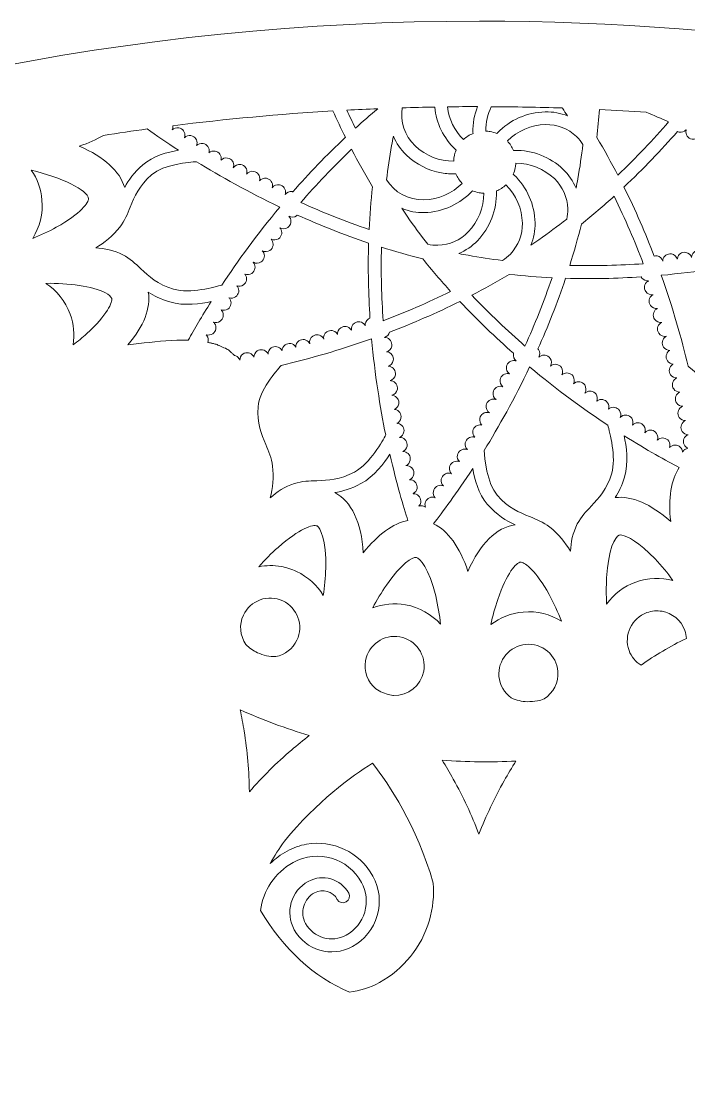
# Model space of a CAD drawing. Header units: millimetres. Extents: x -1844 to 2932, y -490 to 399.
# Drawn here: x 1433.6 to 1550.8, y 212.9 to 398.6 of the extents above; entities that cross this region are included whole.
import ezdxf

# ---------------------------------------------------------------- set-up
doc = ezdxf.new("R2010")
doc.units = ezdxf.units.MM
doc.header["$MEASUREMENT"] = 0
doc.layers.add('Layer 5', color=7, linetype='Continuous')

msp = doc.modelspace()

# ---------------------------------------------------------------- linework, layer by layer
at = {"layer": 'Layer 5', "lineweight": 0}
for points, knots in [([(1650.21, 377.4), (1649.96, 377.5), (1649.7, 377.58), (1649.43, 377.65), (1606.76, 391.27), (1561.29, 398.64), (1514.1, 398.64), (1268.61, 398.64), (1069.6, 199.63), (1069.6, -45.86), (1069.6, -291.35), (1268.61, -490.36), (1514.1, -490.36), (1759.59, -490.36), (1958.6, -291.35), (1958.6, -45.86), (1958.6, 152.15), (1829.12, 319.91), (1650.21, 377.4)], [0, 0, 0, 0, 1, 1, 1, 2, 2, 2, 3, 3, 3, 4, 4, 4, 5, 5, 5, 6, 6, 6, 6]), ([(1460.24, 379.86), (1460.27, 380), (1460.26, 380.15), (1460.24, 380.28), (1469.57, 381.45), (1478.95, 382.31), (1488.35, 382.87), (1489.04, 381.33), (1489.77, 379.79), (1490.54, 378.24), (1487.19, 375.09), (1484.11, 371.86), (1481.32, 368.67), (1481.28, 368.68), (1481.25, 368.69), (1481.21, 368.7), (1480.72, 368.79), (1480.25, 368.58), (1479.96, 368.22), (1479.98, 368.28), (1480, 368.34), (1480.01, 368.4), (1480.14, 369.11), (1479.67, 369.78), (1478.96, 369.91), (1478.46, 370), (1477.97, 369.78), (1477.69, 369.39), (1477.7, 369.44), (1477.72, 369.48), (1477.73, 369.53), (1477.86, 370.24), (1477.39, 370.92), (1476.68, 371.04), (1476.19, 371.13), (1475.73, 370.93), (1475.44, 370.57), (1475.46, 370.63), (1475.48, 370.69), (1475.49, 370.76), (1475.62, 371.46), (1475.15, 372.14), (1474.44, 372.26), (1473.94, 372.35), (1473.46, 372.14), (1473.17, 371.75), (1473.2, 371.82), (1473.22, 371.89), (1473.23, 371.97), (1473.36, 372.67), (1472.89, 373.35), (1472.18, 373.47), (1471.64, 373.57), (1471.13, 373.32), (1470.85, 372.88), (1470.88, 372.95), (1470.9, 373.02), (1470.91, 373.1), (1471.04, 373.8), (1470.57, 374.48), (1469.86, 374.6), (1469.42, 374.68), (1468.98, 374.52), (1468.69, 374.22), (1468.7, 374.25), (1468.71, 374.28), (1468.72, 374.31), (1468.85, 375.02), (1468.38, 375.69), (1467.67, 375.82), (1467.25, 375.89), (1466.85, 375.76), (1466.56, 375.49), (1466.58, 375.54), (1466.6, 375.59), (1466.61, 375.64), (1466.73, 376.35), (1466.26, 377.02), (1465.56, 377.15), (1465.12, 377.23), (1464.69, 377.07), (1464.4, 376.78), (1464.43, 376.86), (1464.45, 376.94), (1464.47, 377.02), (1464.6, 377.73), (1464.13, 378.4), (1463.42, 378.53), (1462.98, 378.61), (1462.56, 378.46), (1462.27, 378.17), (1462.3, 378.24), (1462.32, 378.32), (1462.34, 378.4), (1462.47, 379.11), (1462, 379.79), (1461.29, 379.91), (1460.85, 379.99), (1460.43, 379.84), (1460.14, 379.55), (1460.18, 379.65), (1460.22, 379.75), (1460.24, 379.86)], [0, 0, 0, 0, 1, 1, 1, 2, 2, 2, 3, 3, 3, 4, 4, 4, 5, 5, 5, 6, 6, 6, 7, 7, 7, 8, 8, 8, 9, 9, 9, 10, 10, 10, 11, 11, 11, 12, 12, 12, 13, 13, 13, 14, 14, 14, 15, 15, 15, 16, 16, 16, 17, 17, 17, 18, 18, 18, 19, 19, 19, 20, 20, 20, 21, 21, 21, 22, 22, 22, 23, 23, 23, 24, 24, 24, 25, 25, 25, 26, 26, 26, 27, 27, 27, 28, 28, 28, 29, 29, 29, 30, 30, 30, 31, 31, 31, 32, 32, 32, 33, 33, 33, 34, 34, 34, 34]), ([(1496.21, 383.26), (1494.86, 382.14), (1493.55, 381), (1492.28, 379.85), (1491.77, 380.91), (1491.27, 381.96), (1490.79, 383), (1492.6, 383.1), (1494.4, 383.19), (1496.21, 383.26)], [0, 0, 0, 0, 1, 1, 1, 2, 2, 2, 3, 3, 3, 3]), ([(1500.51, 383.41), (1502.41, 383.47), (1504.31, 383.52), (1506.21, 383.56), (1506.5, 380.71), (1507.77, 378.09), (1509.86, 376.1), (1509.89, 376.06), (1509.93, 376.03), (1509.97, 376), (1509.81, 375.63), (1509.69, 375.24), (1509.62, 374.83), (1509.57, 374.57), (1509.55, 374.31), (1509.54, 374.05), (1507.1, 374.05), (1504.65, 374.94), (1502.76, 376.76), (1500.9, 378.54), (1500.15, 381.04), (1500.51, 383.41)], [0, 0, 0, 0, 1, 1, 1, 2, 2, 2, 3, 3, 3, 4, 4, 4, 5, 5, 5, 6, 6, 6, 7, 7, 7, 7]), ([(1513.72, 383.63), (1513.17, 382.2), (1512.9, 380.66), (1512.93, 379.08), (1512.94, 379.02), (1512.94, 378.97), (1512.94, 378.92), (1512.32, 378.67), (1511.75, 378.3), (1511.26, 377.85), (1509.69, 379.41), (1508.71, 381.42), (1508.45, 383.6), (1510.21, 383.62), (1511.96, 383.63), (1513.72, 383.63)], [0, 0, 0, 0, 1, 1, 1, 2, 2, 2, 3, 3, 3, 4, 4, 4, 5, 5, 5, 5]), ([(1516.15, 383.62), (1520.3, 383.6), (1524.45, 383.52), (1528.6, 383.39), (1528.6, 383.38), (1528.61, 383.37), (1528.62, 383.36), (1528.93, 382.91), (1529.24, 382.45), (1529.55, 381.99), (1528.33, 382.49), (1527, 382.74), (1525.63, 382.71), (1522.43, 382.64), (1519.44, 381.32), (1517.22, 379.01), (1517.18, 378.97), (1517.15, 378.93), (1517.12, 378.89), (1516.75, 379.05), (1516.36, 379.17), (1515.95, 379.24), (1515.69, 379.29), (1515.43, 379.31), (1515.17, 379.32), (1515.16, 380.83), (1515.5, 382.3), (1516.15, 383.62)], [0, 0, 0, 0, 1, 1, 1, 2, 2, 2, 3, 3, 3, 4, 4, 4, 5, 5, 5, 6, 6, 6, 7, 7, 7, 8, 8, 8, 9, 9, 9, 9]), ([(1535.12, 383.12), (1537.87, 382.99), (1540.61, 382.83), (1543.35, 382.64), (1544.69, 382.09), (1546, 381.52), (1547.28, 380.95), (1544.58, 377.84), (1541.6, 374.69), (1538.36, 371.61), (1537.22, 373.8), (1535.99, 376), (1534.68, 378.18), (1534.86, 379.84), (1535.01, 381.49), (1535.12, 383.12)], [0, 0, 0, 0, 1, 1, 1, 2, 2, 2, 3, 3, 3, 4, 4, 4, 5, 5, 5, 5]), ([(1448.06, 378.58), (1450.62, 378.98), (1453.18, 379.35), (1455.75, 379.7), (1457.32, 378.57), (1459.15, 377.31), (1461.22, 375.97), (1459.3, 375.66), (1456.74, 374.97), (1454.96, 373.41), (1453.41, 372.05), (1452.46, 370.72), (1451.78, 369.45), (1450.91, 372.31), (1448.21, 374.77), (1443.82, 376.7), (1445.45, 377.24), (1446.86, 377.87), (1448.06, 378.58)], [0, 0, 0, 0, 1, 1, 1, 2, 2, 2, 3, 3, 3, 4, 4, 4, 5, 5, 5, 6, 6, 6, 6]), ([(1532.24, 376.99), (1532, 374.99), (1531.7, 372.97), (1531.34, 370.95), (1531.24, 370.4), (1531.14, 369.85), (1531.03, 369.31), (1530.51, 370.53), (1529.76, 371.65), (1528.77, 372.6), (1526.45, 374.81), (1523.4, 376), (1520.2, 375.93), (1520.14, 375.93), (1520.09, 375.92), (1520.04, 375.92), (1519.79, 376.54), (1519.42, 377.11), (1518.97, 377.6), (1520.76, 379.4), (1523.14, 380.42), (1525.68, 380.48), (1527.71, 380.52), (1529.64, 379.78), (1531.11, 378.37), (1531.55, 377.95), (1531.92, 377.48), (1532.24, 376.99)], [0, 0, 0, 0, 1, 1, 1, 2, 2, 2, 3, 3, 3, 4, 4, 4, 5, 5, 5, 6, 6, 6, 7, 7, 7, 8, 8, 8, 9, 9, 9, 9]), ([(1549.14, 379.14), (1549.59, 379.06), (1550.02, 379.22), (1550.31, 379.53), (1550.33, 379.53), (1550.34, 379.52), (1550.36, 379.51), (1550.35, 379.49), (1550.34, 379.46), (1550.34, 379.44), (1550.21, 378.73), (1550.68, 378.05), (1551.39, 377.93), (1551.87, 377.84), (1552.34, 378.04), (1552.63, 378.4), (1552.63, 378.4), (1552.64, 378.39), (1552.65, 378.39), (1552.64, 378.36), (1552.63, 378.33), (1552.62, 378.3), (1552.5, 377.6), (1552.97, 376.92), (1553.67, 376.8), (1554.15, 376.71), (1554.6, 376.9), (1554.89, 377.24), (1554.9, 377.24), (1554.9, 377.24), (1554.9, 377.24), (1554.89, 377.19), (1554.87, 377.14), (1554.86, 377.08), (1554.73, 376.38), (1555.2, 375.7), (1555.91, 375.57), (1556.39, 375.49), (1556.86, 375.69), (1557.15, 376.04), (1557.15, 376.04), (1557.16, 376.04), (1557.17, 376.03), (1557.15, 375.98), (1557.13, 375.93), (1557.12, 375.87), (1556.99, 375.16), (1557.46, 374.49), (1558.17, 374.36), (1558.64, 374.28), (1559.1, 374.46), (1559.39, 374.8), (1559.41, 374.79), (1559.43, 374.78), (1559.45, 374.77), (1559.44, 374.76), (1559.44, 374.75), (1559.44, 374.74), (1559.31, 374.04), (1559.78, 373.36), (1560.49, 373.23), (1560.89, 373.16), (1561.28, 373.29), (1561.57, 373.54), (1561.57, 373.54), (1561.63, 373.51), (1561.63, 373.51), (1561.52, 372.81), (1561.98, 372.14), (1562.68, 372.02), (1563.06, 371.95), (1563.41, 372.06), (1563.69, 372.27), (1563.71, 372.26), (1563.74, 372.25), (1563.76, 372.24), (1563.75, 372.22), (1563.75, 372.21), (1563.75, 372.2), (1563.62, 371.49), (1564.09, 370.81), (1564.8, 370.69), (1565.18, 370.62), (1565.54, 370.73), (1565.82, 370.95), (1565.85, 370.94), (1565.88, 370.92), (1565.91, 370.9), (1565.9, 370.87), (1565.89, 370.84), (1565.88, 370.81), (1565.76, 370.11), (1566.23, 369.43), (1566.93, 369.31), (1567.32, 369.24), (1567.68, 369.35), (1567.96, 369.58), (1567.99, 369.56), (1568.01, 369.54), (1568.04, 369.53), (1568.03, 369.5), (1568.02, 369.47), (1568.01, 369.43), (1567.89, 368.73), (1568.36, 368.05), (1569.06, 367.93), (1569.43, 367.86), (1569.79, 367.96), (1570.07, 368.17), (1570.09, 368.16), (1570.12, 368.14), (1570.15, 368.12), (1570.13, 368.07), (1570.12, 368.03), (1570.11, 367.98), (1569.98, 367.27), (1570.45, 366.6), (1571.16, 366.47), (1571.53, 366.4), (1571.89, 366.51), (1572.16, 366.72), (1572.2, 366.7), (1572.23, 366.67), (1572.26, 366.65), (1572.26, 366.63), (1572.25, 366.61), (1572.25, 366.6), (1572.12, 365.89), (1572.59, 365.21), (1573.3, 365.09), (1573.62, 365.03), (1573.93, 365.1), (1574.19, 365.26), (1574.23, 365.23), (1574.28, 365.19), (1574.32, 365.16), (1574.32, 365.15), (1574.32, 365.14), (1574.32, 365.14), (1574.19, 364.43), (1574.66, 363.76), (1575.37, 363.63), (1575.61, 363.59), (1575.85, 363.62), (1576.07, 363.7), (1575.96, 363.55), (1575.88, 363.37), (1575.84, 363.18), (1575.84, 363.17), (1575.84, 363.16), (1575.84, 363.15), (1575.84, 363.14), (1575.83, 363.13), (1575.83, 363.12), (1575.8, 362.93), (1575.81, 362.73), (1575.86, 362.55), (1575.69, 362.71), (1575.47, 362.82), (1575.23, 362.86), (1574.52, 362.99), (1573.85, 362.52), (1573.72, 361.81), (1573.7, 361.71), (1573.7, 361.62), (1573.71, 361.52), (1573.53, 361.87), (1573.2, 362.14), (1572.78, 362.21), (1572.07, 362.34), (1571.4, 361.87), (1571.27, 361.16), (1571.26, 361.08), (1571.25, 360.99), (1571.25, 360.91), (1571.08, 361.29), (1570.74, 361.58), (1570.3, 361.66), (1569.59, 361.78), (1568.92, 361.31), (1568.79, 360.61), (1568.77, 360.49), (1568.77, 360.38), (1568.78, 360.28), (1568.61, 360.65), (1568.26, 360.94), (1567.83, 361.02), (1567.12, 361.14), (1566.45, 360.67), (1566.32, 359.97), (1566.31, 359.88), (1566.3, 359.8), (1566.3, 359.72), (1566.13, 360.1), (1565.79, 360.38), (1565.35, 360.46), (1564.64, 360.59), (1563.97, 360.12), (1563.84, 359.41), (1563.83, 359.32), (1563.82, 359.24), (1563.82, 359.16), (1563.65, 359.53), (1563.31, 359.83), (1562.87, 359.9), (1562.16, 360.03), (1561.49, 359.56), (1561.36, 358.85), (1561.35, 358.8), (1561.35, 358.75), (1561.35, 358.7), (1561.17, 359.05), (1560.84, 359.31), (1560.42, 359.39), (1559.72, 359.52), (1559.04, 359.05), (1558.92, 358.34), (1558.91, 358.31), (1558.91, 358.27), (1558.91, 358.24), (1558.74, 358.63), (1558.39, 358.93), (1557.94, 359.01), (1557.24, 359.14), (1556.56, 358.67), (1556.44, 357.96), (1556.42, 357.89), (1556.42, 357.81), (1556.42, 357.74), (1556.31, 358.24), (1555.92, 358.66), (1555.38, 358.75), (1554.67, 358.88), (1554, 358.41), (1553.87, 357.7), (1553.86, 357.63), (1553.85, 357.56), (1553.85, 357.48), (1553.72, 357.94), (1553.34, 358.31), (1552.84, 358.4), (1552.13, 358.53), (1551.46, 358.06), (1551.33, 357.35), (1551.32, 357.29), (1551.32, 357.22), (1551.32, 357.16), (1551.17, 357.6), (1550.8, 357.95), (1550.32, 358.03), (1549.61, 358.16), (1548.93, 357.69), (1548.81, 356.98), (1548.8, 356.93), (1548.8, 356.88), (1548.8, 356.84), (1548.67, 357.3), (1548.29, 357.67), (1547.78, 357.76), (1547.07, 357.89), (1546.4, 357.42), (1546.27, 356.71), (1546.26, 356.65), (1546.26, 356.58), (1546.26, 356.52), (1546.12, 356.96), (1545.75, 357.32), (1545.26, 357.4), (1545.08, 357.44), (1544.91, 357.43), (1544.74, 357.39), (1543.23, 361.33), (1541.48, 365.4), (1539.44, 369.5), (1542.86, 372.71), (1545.98, 376), (1548.82, 379.25), (1548.92, 379.2), (1549.03, 379.16), (1549.14, 379.14)], [0, 0, 0, 0, 1, 1, 1, 2, 2, 2, 3, 3, 3, 4, 4, 4, 5, 5, 5, 6, 6, 6, 7, 7, 7, 8, 8, 8, 9, 9, 9, 10, 10, 10, 11, 11, 11, 12, 12, 12, 13, 13, 13, 14, 14, 14, 15, 15, 15, 16, 16, 16, 17, 17, 17, 18, 18, 18, 19, 19, 19, 20, 20, 20, 21, 21, 21, 22, 22, 22, 23, 23, 23, 24, 24, 24, 25, 25, 25, 26, 26, 26, 27, 27, 27, 28, 28, 28, 29, 29, 29, 30, 30, 30, 31, 31, 31, 32, 32, 32, 33, 33, 33, 34, 34, 34, 35, 35, 35, 36, 36, 36, 37, 37, 37, 38, 38, 38, 39, 39, 39, 40, 40, 40, 41, 41, 41, 42, 42, 42, 43, 43, 43, 44, 44, 44, 45, 45, 45, 46, 46, 46, 47, 47, 47, 48, 48, 48, 49, 49, 49, 50, 50, 50, 51, 51, 51, 52, 52, 52, 53, 53, 53, 54, 54, 54, 55, 55, 55, 56, 56, 56, 57, 57, 57, 58, 58, 58, 59, 59, 59, 60, 60, 60, 61, 61, 61, 62, 62, 62, 63, 63, 63, 64, 64, 64, 65, 65, 65, 66, 66, 66, 67, 67, 67, 68, 68, 68, 69, 69, 69, 70, 70, 70, 71, 71, 71, 72, 72, 72, 73, 73, 73, 74, 74, 74, 75, 75, 75, 76, 76, 76, 77, 77, 77, 78, 78, 78, 79, 79, 79, 80, 80, 80, 81, 81, 81, 82, 82, 82, 83, 83, 83, 84, 84, 84, 85, 85, 85, 86, 86, 86, 87, 87, 87, 88, 88, 88, 89, 89, 89, 90, 90, 90, 91, 91, 91, 92, 92, 92, 93, 93, 93, 93]), ([(1498.64, 376.79), (1498.74, 377.34), (1498.84, 377.89), (1498.95, 378.43), (1499.46, 377.23), (1500.21, 376.11), (1501.21, 375.15), (1502.98, 373.45), (1505.14, 372.41), (1507.39, 372.01), (1508.23, 371.85), (1509.08, 371.8), (1509.94, 371.83), (1510.19, 371.21), (1510.55, 370.64), (1511.01, 370.15), (1509.29, 368.42), (1506.93, 367.32), (1504.3, 367.26), (1501.56, 367.2), (1499.12, 368.61), (1497.74, 370.76), (1497.99, 372.76), (1498.28, 374.77), (1498.64, 376.79)], [0, 0, 0, 0, 1, 1, 1, 2, 2, 2, 3, 3, 3, 4, 4, 4, 5, 5, 5, 6, 6, 6, 7, 7, 7, 8, 8, 8, 8]), ([(1482.7, 366.8), (1485.4, 369.9), (1488.38, 373.05), (1491.62, 376.13), (1492.76, 373.94), (1493.99, 371.74), (1495.3, 369.56), (1495.02, 367.02), (1494.82, 364.52), (1494.7, 362.05), (1490.47, 363.49), (1486.46, 365.1), (1482.7, 366.8)], [0, 0, 0, 0, 1, 1, 1, 2, 2, 2, 3, 3, 3, 4, 4, 4, 4]), ([(1446.7, 358.82), (1448.15, 359.72), (1449.77, 360.96), (1450.92, 362.47), (1451.78, 363.59), (1452.28, 364.81), (1452.76, 365.99), (1453.5, 367.82), (1454.27, 369.71), (1456.5, 371.66), (1458.65, 373.55), (1463.25, 373.89), (1464.4, 373.95), (1468.57, 371.39), (1473.49, 368.63), (1479.02, 365.99), (1474.98, 361.14), (1471.59, 356.45), (1468.83, 352.29), (1467.78, 351.97), (1463.2, 350.72), (1460.36, 351.57), (1457.52, 352.42), (1456.04, 353.82), (1454.6, 355.17), (1453.68, 356.04), (1452.72, 356.95), (1451.47, 357.61), (1449.93, 358.43), (1448.2, 358.74), (1446.7, 358.82)], [0, 0, 0, 0, 1, 1, 1, 2, 2, 2, 3, 3, 3, 4, 4, 4, 5, 5, 5, 6, 6, 6, 7, 7, 7, 8, 8, 8, 9, 9, 9, 10, 10, 10, 10]), ([(1520.13, 371.64), (1520.09, 371.68), (1520.05, 371.71), (1520.01, 371.74), (1520.17, 372.11), (1520.29, 372.5), (1520.36, 372.91), (1520.41, 373.17), (1520.43, 373.43), (1520.44, 373.69), (1522.98, 373.7), (1525.38, 372.74), (1527.22, 370.98), (1528.69, 369.58), (1529.53, 367.69), (1529.57, 365.66), (1529.58, 365.05), (1529.52, 364.45), (1529.39, 363.88), (1527.8, 362.64), (1526.17, 361.42), (1524.48, 360.24), (1524.03, 359.93), (1523.57, 359.62), (1523.11, 359.31), (1523.61, 360.54), (1523.86, 361.86), (1523.83, 363.23), (1523.76, 366.44), (1522.44, 369.43), (1520.13, 371.64)], [0, 0, 0, 0, 1, 1, 1, 2, 2, 2, 3, 3, 3, 4, 4, 4, 5, 5, 5, 6, 6, 6, 7, 7, 7, 8, 8, 8, 9, 9, 9, 10, 10, 10, 10]), ([(1445.45, 367.46), (1445.5, 366.88), (1444.14, 364.82), (1439.78, 362.44), (1438.42, 361.7), (1437, 361.05), (1435.63, 360.5), (1436.89, 362.5), (1437.47, 364.84), (1437.26, 367.23), (1437.1, 369.16), (1436.44, 370.96), (1435.39, 372.48), (1440.63, 371.23), (1445.32, 368.95), (1445.45, 367.46)], [0, 0, 0, 0, 1, 1, 1, 2, 2, 2, 3, 3, 3, 4, 4, 4, 5, 5, 5, 5]), ([(1517.04, 368.82), (1517.66, 369.07), (1518.23, 369.44), (1518.72, 369.89), (1520.52, 368.1), (1521.54, 365.73), (1521.6, 363.18), (1521.64, 361.15), (1520.89, 359.22), (1519.49, 357.75), (1519.07, 357.31), (1518.6, 356.94), (1518.11, 356.62), (1516.11, 356.86), (1514.09, 357.16), (1512.07, 357.52), (1511.52, 357.62), (1510.97, 357.72), (1510.43, 357.83), (1511.65, 358.35), (1512.77, 359.11), (1513.72, 360.09), (1515.93, 362.41), (1517.12, 365.46), (1517.05, 368.67), (1517.05, 368.72), (1517.04, 368.77), (1517.04, 368.82)], [0, 0, 0, 0, 1, 1, 1, 2, 2, 2, 3, 3, 3, 4, 4, 4, 5, 5, 5, 6, 6, 6, 7, 7, 7, 8, 8, 8, 9, 9, 9, 9]), ([(1514.81, 368.42), (1514.82, 365.88), (1513.86, 363.48), (1512.1, 361.64), (1510.7, 360.17), (1508.81, 359.34), (1506.78, 359.29), (1506.17, 359.28), (1505.57, 359.34), (1504.99, 359.47), (1503.75, 361.06), (1502.54, 362.69), (1501.36, 364.38), (1501.04, 364.84), (1500.73, 365.3), (1500.42, 365.77), (1501.05, 365.51), (1501.71, 365.3), (1502.39, 365.18), (1503.03, 365.07), (1503.68, 365.02), (1504.35, 365.03), (1507.71, 365.1), (1510.72, 366.57), (1512.86, 368.85), (1513.23, 368.7), (1513.62, 368.57), (1514.03, 368.5), (1514.29, 368.45), (1514.55, 368.43), (1514.81, 368.42)], [0, 0, 0, 0, 1, 1, 1, 2, 2, 2, 3, 3, 3, 4, 4, 4, 5, 5, 5, 6, 6, 6, 7, 7, 7, 8, 8, 8, 9, 9, 9, 10, 10, 10, 10]), ([(1529.92, 355.75), (1530.66, 358.11), (1531.35, 360.52), (1531.96, 363), (1533.95, 364.59), (1535.86, 366.23), (1537.7, 367.89), (1539.67, 363.87), (1541.37, 359.89), (1542.82, 356.04), (1538.72, 355.76), (1534.39, 355.63), (1529.92, 355.75)], [0, 0, 0, 0, 1, 1, 1, 2, 2, 2, 3, 3, 3, 4, 4, 4, 4]), ([(1466.21, 343.41), (1466.17, 343.46), (1466.13, 343.5), (1466.09, 343.54), (1466.1, 343.56), (1466.1, 343.57), (1466.11, 343.58), (1466.48, 343.46), (1466.9, 343.51), (1467.24, 343.75), (1467.83, 344.16), (1467.98, 344.97), (1467.57, 345.56), (1467.52, 345.63), (1467.46, 345.69), (1467.39, 345.75), (1467.4, 345.76), (1467.4, 345.77), (1467.41, 345.78), (1467.78, 345.66), (1468.2, 345.71), (1468.54, 345.95), (1469.13, 346.36), (1469.27, 347.17), (1468.86, 347.75), (1468.82, 347.81), (1468.77, 347.87), (1468.73, 347.92), (1468.73, 347.92), (1468.73, 347.93), (1468.74, 347.93), (1469.11, 347.8), (1469.54, 347.85), (1469.9, 348.09), (1470.49, 348.5), (1470.63, 349.31), (1470.22, 349.9), (1470.18, 349.96), (1470.14, 350.01), (1470.09, 350.05), (1470.1, 350.06), (1470.1, 350.07), (1470.11, 350.08), (1470.48, 349.95), (1470.91, 350), (1471.26, 350.24), (1471.85, 350.65), (1471.99, 351.46), (1471.58, 352.05), (1471.56, 352.09), (1471.52, 352.13), (1471.49, 352.16), (1471.49, 352.16), (1471.49, 352.16), (1471.49, 352.17), (1471.86, 352.05), (1472.28, 352.09), (1472.62, 352.33), (1473.21, 352.74), (1473.36, 353.55), (1472.95, 354.14), (1472.93, 354.17), (1472.91, 354.19), (1472.89, 354.21), (1472.89, 354.21), (1472.89, 354.21), (1472.89, 354.21), (1473.28, 354.06), (1473.74, 354.1), (1474.11, 354.35), (1474.7, 354.76), (1474.84, 355.57), (1474.43, 356.16), (1474.41, 356.2), (1474.38, 356.23), (1474.35, 356.26), (1474.35, 356.27), (1474.36, 356.28), (1474.37, 356.29), (1474.79, 356.05), (1475.32, 356.06), (1475.74, 356.35), (1476.33, 356.76), (1476.48, 357.57), (1476.07, 358.16), (1476.02, 358.22), (1475.97, 358.27), (1475.92, 358.33), (1476.34, 358.1), (1476.87, 358.1), (1477.29, 358.39), (1477.88, 358.8), (1478.02, 359.61), (1477.61, 360.2), (1477.58, 360.26), (1477.53, 360.3), (1477.49, 360.35), (1477.9, 360.14), (1478.41, 360.16), (1478.81, 360.44), (1479.4, 360.85), (1479.54, 361.66), (1479.13, 362.25), (1479.11, 362.29), (1479.07, 362.32), (1479.04, 362.36), (1479.46, 362.12), (1479.99, 362.13), (1480.41, 362.42), (1481, 362.83), (1481.15, 363.64), (1480.74, 364.23), (1480.7, 364.28), (1480.67, 364.32), (1480.63, 364.36), (1480.63, 364.36), (1480.63, 364.36), (1480.64, 364.37), (1481.05, 364.17), (1481.55, 364.18), (1481.95, 364.46), (1482, 364.5), (1482.04, 364.54), (1482.09, 364.58), (1486, 362.83), (1490.19, 361.16), (1494.61, 359.68), (1494.47, 355.11), (1494.58, 350.69), (1494.85, 346.49), (1494.75, 346.45), (1494.66, 346.41), (1494.57, 346.34), (1494.16, 346.06), (1493.97, 345.58), (1494.02, 345.12), (1494, 345.18), (1493.97, 345.24), (1493.93, 345.29), (1493.52, 345.88), (1492.71, 346.02), (1492.12, 345.61), (1491.7, 345.32), (1491.51, 344.82), (1491.59, 344.35), (1491.56, 344.39), (1491.54, 344.43), (1491.51, 344.47), (1491.1, 345.06), (1490.29, 345.21), (1489.71, 344.8), (1489.3, 344.52), (1489.11, 344.04), (1489.16, 343.59), (1489.13, 343.64), (1489.11, 343.7), (1489.07, 343.76), (1488.66, 344.35), (1487.85, 344.49), (1487.26, 344.08), (1486.84, 343.79), (1486.65, 343.29), (1486.72, 342.82), (1486.69, 342.89), (1486.66, 342.95), (1486.61, 343.01), (1486.2, 343.6), (1485.39, 343.75), (1484.81, 343.34), (1484.36, 343.02), (1484.17, 342.48), (1484.28, 341.98), (1484.25, 342.05), (1484.22, 342.11), (1484.18, 342.17), (1483.77, 342.76), (1482.96, 342.91), (1482.37, 342.5), (1481.99, 342.24), (1481.8, 341.82), (1481.81, 341.4), (1481.8, 341.42), (1481.78, 341.45), (1481.77, 341.48), (1481.36, 342.07), (1480.55, 342.21), (1479.96, 341.8), (1479.61, 341.56), (1479.42, 341.18), (1479.41, 340.79), (1479.38, 340.84), (1479.36, 340.88), (1479.33, 340.93), (1478.92, 341.52), (1478.11, 341.66), (1477.52, 341.25), (1477.16, 341), (1476.96, 340.59), (1476.97, 340.17), (1476.93, 340.25), (1476.89, 340.32), (1476.84, 340.39), (1476.43, 340.98), (1475.62, 341.13), (1475.03, 340.72), (1474.67, 340.47), (1474.48, 340.06), (1474.48, 339.65), (1474.45, 339.72), (1474.41, 339.8), (1474.36, 339.86), (1473.95, 340.45), (1473.14, 340.6), (1472.55, 340.19), (1472.19, 339.93), (1471.99, 339.53), (1472, 339.12), (1471.96, 339.22), (1471.91, 339.32), (1471.85, 339.41), (1471.66, 339.68), (1471.39, 339.85), (1471.09, 339.92), (1471.02, 339.98), (1470.96, 340.04), (1470.89, 340.08), (1470.83, 340.13), (1470.78, 340.19), (1470.72, 340.24), (1470.66, 340.29), (1470.61, 340.35), (1470.55, 340.4), (1470.44, 340.5), (1470.37, 340.56), (1470.33, 340.61), (1470.15, 340.79), (1469.94, 340.94), (1469.72, 341.06), (1469.37, 341.24), (1469.03, 341.38), (1468.75, 341.49), (1468.65, 341.53), (1468.55, 341.57), (1468.47, 341.61), (1468.36, 341.65), (1468.31, 341.68), (1468.31, 341.68), (1468.11, 341.8), (1467.9, 341.89), (1467.67, 341.94), (1467.47, 341.99), (1467.26, 342.04), (1467.09, 342.07), (1467.09, 342.07), (1466.98, 342.09), (1466.98, 342.09), (1466.78, 342.14), (1466.57, 342.18), (1466.36, 342.23), (1466.5, 342.61), (1466.45, 343.05), (1466.21, 343.41)], [0, 0, 0, 0, 1, 1, 1, 2, 2, 2, 3, 3, 3, 4, 4, 4, 5, 5, 5, 6, 6, 6, 7, 7, 7, 8, 8, 8, 9, 9, 9, 10, 10, 10, 11, 11, 11, 12, 12, 12, 13, 13, 13, 14, 14, 14, 15, 15, 15, 16, 16, 16, 17, 17, 17, 18, 18, 18, 19, 19, 19, 20, 20, 20, 21, 21, 21, 22, 22, 22, 23, 23, 23, 24, 24, 24, 25, 25, 25, 26, 26, 26, 27, 27, 27, 28, 28, 28, 29, 29, 29, 30, 30, 30, 31, 31, 31, 32, 32, 32, 33, 33, 33, 34, 34, 34, 35, 35, 35, 36, 36, 36, 37, 37, 37, 38, 38, 38, 39, 39, 39, 40, 40, 40, 41, 41, 41, 42, 42, 42, 43, 43, 43, 44, 44, 44, 45, 45, 45, 46, 46, 46, 47, 47, 47, 48, 48, 48, 49, 49, 49, 50, 50, 50, 51, 51, 51, 52, 52, 52, 53, 53, 53, 54, 54, 54, 55, 55, 55, 56, 56, 56, 57, 57, 57, 58, 58, 58, 59, 59, 59, 60, 60, 60, 61, 61, 61, 62, 62, 62, 63, 63, 63, 64, 64, 64, 65, 65, 65, 66, 66, 66, 67, 67, 67, 68, 68, 68, 69, 69, 69, 70, 70, 70, 71, 71, 71, 72, 72, 72, 73, 73, 73, 74, 74, 74, 75, 75, 75, 76, 76, 76, 77, 77, 77, 78, 78, 78, 79, 79, 79, 80, 80, 80, 81, 81, 81, 82, 82, 82, 83, 83, 83, 84, 84, 84, 85, 85, 85, 86, 86, 86, 87, 87, 87, 87]), ([(1496.87, 358.94), (1499.22, 358.2), (1501.64, 357.51), (1504.12, 356.9), (1505.71, 354.91), (1507.35, 353), (1509.01, 351.17), (1504.99, 349.19), (1501.01, 347.49), (1497.16, 346.04), (1496.88, 350.14), (1496.75, 354.47), (1496.87, 358.94)], [0, 0, 0, 0, 1, 1, 1, 2, 2, 2, 3, 3, 3, 4, 4, 4, 4]), ([(1550.69, 338.08), (1549.56, 342.83), (1548.04, 348.25), (1545.99, 354.01), (1552.27, 354.58), (1557.98, 355.5), (1562.86, 356.49), (1564.75, 355.47), (1567.84, 353.87), (1569.39, 351.01), (1570.79, 348.4), (1570.85, 346.37), (1570.91, 344.4), (1570.95, 343.12), (1570.99, 341.81), (1571.4, 340.45), (1571.91, 338.78), (1572.91, 337.34), (1573.93, 336.22), (1572.26, 336.61), (1570.23, 336.88), (1568.36, 336.63), (1566.95, 336.45), (1565.74, 335.93), (1564.57, 335.44), (1562.75, 334.67), (1560.88, 333.99), (1557.92, 334.07), (1555.11, 334.15), (1551.57, 337.27), (1550.69, 338.08)], [0, 0, 0, 0, 1, 1, 1, 2, 2, 2, 3, 3, 3, 4, 4, 4, 5, 5, 5, 6, 6, 6, 7, 7, 7, 8, 8, 8, 9, 9, 9, 10, 10, 10, 10]), ([(1512.73, 350.5), (1514.92, 351.64), (1517.12, 352.87), (1519.3, 354.18), (1521.84, 353.9), (1524.34, 353.71), (1526.81, 353.58), (1525.37, 349.35), (1523.76, 345.34), (1522.06, 341.58), (1518.96, 344.28), (1515.81, 347.26), (1512.73, 350.5)], [0, 0, 0, 0, 1, 1, 1, 2, 2, 2, 3, 3, 3, 4, 4, 4, 4]), ([(1550.12, 324.07), (1550.26, 323.87), (1550.45, 323.72), (1550.66, 323.63), (1550.48, 323.6), (1550.3, 323.53), (1550.13, 323.42), (1550.12, 323.41), (1550.12, 323.41), (1550.11, 323.4), (1550.1, 323.4), (1550.09, 323.39), (1550.09, 323.39), (1549.92, 323.27), (1549.8, 323.13), (1549.71, 322.96), (1549.69, 323.19), (1549.62, 323.43), (1549.48, 323.63), (1549.07, 324.22), (1548.26, 324.36), (1547.67, 323.95), (1547.59, 323.9), (1547.52, 323.83), (1547.45, 323.76), (1547.45, 323.76), (1547.45, 323.76), (1547.45, 323.76), (1547.57, 324.13), (1547.53, 324.55), (1547.29, 324.9), (1546.88, 325.49), (1546.07, 325.63), (1545.48, 325.22), (1545.41, 325.18), (1545.34, 325.12), (1545.29, 325.06), (1545.43, 325.45), (1545.39, 325.9), (1545.14, 326.26), (1544.73, 326.85), (1543.92, 327), (1543.33, 326.59), (1543.24, 326.52), (1543.16, 326.44), (1543.09, 326.36), (1543.23, 326.75), (1543.19, 327.2), (1542.94, 327.56), (1542.53, 328.15), (1541.72, 328.29), (1541.13, 327.88), (1541.06, 327.84), (1541, 327.78), (1540.94, 327.72), (1541.09, 328.11), (1541.05, 328.55), (1540.79, 328.92), (1540.38, 329.51), (1539.57, 329.65), (1538.99, 329.24), (1538.91, 329.19), (1538.85, 329.13), (1538.79, 329.07), (1538.94, 329.46), (1538.9, 329.91), (1538.64, 330.28), (1538.23, 330.87), (1537.42, 331.01), (1536.84, 330.6), (1536.79, 330.57), (1536.76, 330.54), (1536.72, 330.5), (1536.84, 330.88), (1536.79, 331.3), (1536.55, 331.64), (1536.14, 332.23), (1535.33, 332.38), (1534.74, 331.97), (1534.72, 331.95), (1534.7, 331.92), (1534.67, 331.9), (1534.83, 332.3), (1534.79, 332.76), (1534.53, 333.13), (1534.12, 333.72), (1533.31, 333.86), (1532.72, 333.45), (1532.66, 333.41), (1532.61, 333.36), (1532.55, 333.31), (1532.84, 333.74), (1532.85, 334.31), (1532.54, 334.76), (1532.13, 335.35), (1531.32, 335.5), (1530.73, 335.09), (1530.67, 335.04), (1530.61, 334.99), (1530.56, 334.94), (1530.79, 335.36), (1530.78, 335.89), (1530.49, 336.31), (1530.08, 336.9), (1529.27, 337.04), (1528.68, 336.63), (1528.63, 336.59), (1528.58, 336.55), (1528.54, 336.51), (1528.74, 336.92), (1528.73, 337.43), (1528.45, 337.83), (1528.04, 338.42), (1527.23, 338.56), (1526.64, 338.15), (1526.6, 338.13), (1526.56, 338.09), (1526.53, 338.06), (1526.76, 338.48), (1526.76, 339.01), (1526.46, 339.43), (1526.05, 340.02), (1525.24, 340.17), (1524.65, 339.76), (1524.6, 339.72), (1524.55, 339.68), (1524.51, 339.63), (1524.72, 340.05), (1524.71, 340.56), (1524.42, 340.97), (1524.4, 341.01), (1524.36, 341.04), (1524.33, 341.08), (1526.07, 344.96), (1527.72, 349.11), (1529.19, 353.49), (1533.78, 353.35), (1538.23, 353.46), (1542.46, 353.74), (1542.48, 353.69), (1542.51, 353.63), (1542.54, 353.58), (1542.83, 353.18), (1543.3, 352.99), (1543.76, 353.04), (1543.71, 353.01), (1543.65, 352.99), (1543.6, 352.95), (1543.01, 352.54), (1542.86, 351.73), (1543.27, 351.14), (1543.57, 350.72), (1544.06, 350.53), (1544.54, 350.6), (1544.5, 350.58), (1544.45, 350.56), (1544.41, 350.53), (1543.82, 350.12), (1543.68, 349.31), (1544.09, 348.73), (1544.37, 348.32), (1544.84, 348.13), (1545.3, 348.18), (1545.24, 348.15), (1545.18, 348.13), (1545.13, 348.09), (1544.54, 347.68), (1544.4, 346.87), (1544.81, 346.28), (1545.1, 345.86), (1545.59, 345.67), (1546.06, 345.74), (1546, 345.71), (1545.93, 345.68), (1545.87, 345.63), (1545.28, 345.22), (1545.14, 344.41), (1545.55, 343.83), (1545.86, 343.38), (1546.4, 343.19), (1546.91, 343.3), (1546.84, 343.27), (1546.77, 343.24), (1546.71, 343.2), (1546.12, 342.79), (1545.98, 341.98), (1546.39, 341.39), (1546.65, 341.01), (1547.07, 340.82), (1547.49, 340.83), (1547.46, 340.82), (1547.43, 340.8), (1547.4, 340.78), (1546.82, 340.37), (1546.67, 339.57), (1547.08, 338.98), (1547.32, 338.63), (1547.7, 338.44), (1548.09, 338.43), (1548.05, 338.4), (1548, 338.38), (1547.96, 338.35), (1547.37, 337.94), (1547.22, 337.13), (1547.63, 336.54), (1547.89, 336.18), (1548.3, 335.98), (1548.71, 335.99), (1548.64, 335.95), (1548.56, 335.91), (1548.49, 335.86), (1547.9, 335.45), (1547.76, 334.64), (1548.17, 334.05), (1548.42, 333.69), (1548.82, 333.5), (1549.23, 333.5), (1549.16, 333.47), (1549.09, 333.43), (1549.02, 333.38), (1548.43, 332.97), (1548.29, 332.16), (1548.7, 331.57), (1548.95, 331.21), (1549.36, 331.01), (1549.77, 331.01), (1549.67, 330.98), (1549.57, 330.93), (1549.47, 330.87), (1548.89, 330.46), (1548.74, 329.65), (1549.15, 329.06), (1549.41, 328.69), (1549.81, 328.5), (1550.23, 328.5), (1550.15, 328.47), (1550.08, 328.43), (1550.01, 328.38), (1549.42, 327.97), (1549.27, 327.16), (1549.68, 326.57), (1549.93, 326.22), (1550.31, 326.04), (1550.7, 326.02), (1550.61, 325.98), (1550.52, 325.94), (1550.44, 325.88), (1549.85, 325.47), (1549.71, 324.66), (1550.12, 324.07)], [0, 0, 0, 0, 1, 1, 1, 2, 2, 2, 3, 3, 3, 4, 4, 4, 5, 5, 5, 6, 6, 6, 7, 7, 7, 8, 8, 8, 9, 9, 9, 10, 10, 10, 11, 11, 11, 12, 12, 12, 13, 13, 13, 14, 14, 14, 15, 15, 15, 16, 16, 16, 17, 17, 17, 18, 18, 18, 19, 19, 19, 20, 20, 20, 21, 21, 21, 22, 22, 22, 23, 23, 23, 24, 24, 24, 25, 25, 25, 26, 26, 26, 27, 27, 27, 28, 28, 28, 29, 29, 29, 30, 30, 30, 31, 31, 31, 32, 32, 32, 33, 33, 33, 34, 34, 34, 35, 35, 35, 36, 36, 36, 37, 37, 37, 38, 38, 38, 39, 39, 39, 40, 40, 40, 41, 41, 41, 42, 42, 42, 43, 43, 43, 44, 44, 44, 45, 45, 45, 46, 46, 46, 47, 47, 47, 48, 48, 48, 49, 49, 49, 50, 50, 50, 51, 51, 51, 52, 52, 52, 53, 53, 53, 54, 54, 54, 55, 55, 55, 56, 56, 56, 57, 57, 57, 58, 58, 58, 59, 59, 59, 60, 60, 60, 61, 61, 61, 62, 62, 62, 63, 63, 63, 64, 64, 64, 65, 65, 65, 66, 66, 66, 67, 67, 67, 68, 68, 68, 69, 69, 69, 70, 70, 70, 71, 71, 71, 72, 72, 72, 73, 73, 73, 74, 74, 74, 75, 75, 75, 76, 76, 76, 77, 77, 77, 78, 78, 78, 79, 79, 79, 80, 80, 80, 81, 81, 81, 82, 82, 82, 83, 83, 83, 83]), ([(1445.1, 343.75), (1444.36, 343.08), (1443.56, 342.43), (1442.74, 341.81), (1443.02, 343.58), (1442.86, 345.43), (1442.22, 347.19), (1441.38, 349.5), (1439.85, 351.35), (1437.95, 352.6), (1441.85, 352.66), (1446.16, 352.13), (1448.39, 350.94), (1449, 350.61), (1449.42, 350.25), (1449.5, 349.96), (1449.66, 349.39), (1448.78, 347.04), (1445.1, 343.75)], [0, 0, 0, 0, 1, 1, 1, 2, 2, 2, 3, 3, 3, 4, 4, 4, 5, 5, 5, 6, 6, 6, 6]), ([(1455.93, 351.07), (1456.94, 350.41), (1458.14, 349.8), (1459.69, 349.34), (1462.25, 348.58), (1465.18, 348.99), (1466.96, 349.39), (1465.35, 346.83), (1464.01, 344.54), (1462.95, 342.64), (1462.62, 342.64), (1462.29, 342.65), (1461.93, 342.64), (1459.32, 342.6), (1456.75, 342.31), (1454.27, 342.03), (1453.63, 341.95), (1452.99, 341.88), (1452.36, 341.82), (1455.17, 345.11), (1456.39, 348.26), (1455.93, 351.07)], [0, 0, 0, 0, 1, 1, 1, 2, 2, 2, 3, 3, 3, 4, 4, 4, 5, 5, 5, 6, 6, 6, 7, 7, 7, 7]), ([(1519.34, 336.7), (1519.29, 336.72), (1519.25, 336.73), (1519.2, 336.74), (1518.49, 336.87), (1517.82, 336.4), (1517.69, 335.69), (1517.6, 335.21), (1517.8, 334.74), (1518.16, 334.45), (1518.1, 334.47), (1518.04, 334.49), (1517.98, 334.51), (1517.27, 334.63), (1516.59, 334.16), (1516.47, 333.46), (1516.38, 332.95), (1516.59, 332.47), (1516.98, 332.18), (1516.91, 332.21), (1516.84, 332.23), (1516.77, 332.25), (1516.06, 332.37), (1515.38, 331.9), (1515.26, 331.2), (1515.16, 330.66), (1515.41, 330.14), (1515.85, 329.87), (1515.78, 329.89), (1515.71, 329.91), (1515.64, 329.93), (1514.93, 330.05), (1514.25, 329.58), (1514.13, 328.88), (1514.05, 328.43), (1514.21, 328), (1514.51, 327.71), (1514.48, 327.71), (1514.45, 327.73), (1514.42, 327.73), (1513.71, 327.86), (1513.04, 327.39), (1512.91, 326.68), (1512.84, 326.27), (1512.98, 325.87), (1513.24, 325.58), (1513.19, 325.59), (1513.14, 325.61), (1513.09, 325.62), (1512.38, 325.75), (1511.71, 325.28), (1511.58, 324.57), (1511.5, 324.13), (1511.66, 323.7), (1511.95, 323.41), (1511.88, 323.44), (1511.79, 323.47), (1511.71, 323.48), (1511, 323.61), (1510.33, 323.14), (1510.2, 322.43), (1510.12, 322), (1510.27, 321.58), (1510.56, 321.29), (1510.49, 321.31), (1510.41, 321.34), (1510.33, 321.35), (1509.62, 321.48), (1508.95, 321.01), (1508.82, 320.3), (1508.74, 319.87), (1508.89, 319.44), (1509.18, 319.15), (1509.09, 319.2), (1508.98, 319.24), (1508.87, 319.26), (1508.17, 319.38), (1507.49, 318.91), (1507.36, 318.21), (1507.29, 317.77), (1507.44, 317.34), (1507.73, 317.05), (1507.66, 317.08), (1507.57, 317.11), (1507.49, 317.12), (1506.78, 317.25), (1506.11, 316.78), (1505.98, 316.07), (1505.91, 315.65), (1506.04, 315.25), (1506.31, 314.96), (1506.22, 315), (1506.13, 315.03), (1506.03, 315.05), (1505.32, 315.17), (1504.65, 314.7), (1504.52, 314), (1504.48, 313.75), (1504.51, 313.51), (1504.59, 313.3), (1504.44, 313.41), (1504.27, 313.49), (1504.07, 313.52), (1504.06, 313.53), (1504.05, 313.53), (1504.04, 313.53), (1504.03, 313.53), (1504.03, 313.53), (1504.02, 313.53), (1503.82, 313.57), (1503.63, 313.55), (1503.45, 313.5), (1503.6, 313.68), (1503.71, 313.89), (1503.76, 314.14), (1503.88, 314.84), (1503.41, 315.52), (1502.71, 315.64), (1502.62, 315.66), (1502.54, 315.66), (1502.46, 315.66), (1502.46, 315.67), (1502.45, 315.68), (1502.45, 315.68), (1502.78, 315.87), (1503.03, 316.18), (1503.11, 316.58), (1503.23, 317.29), (1502.76, 317.97), (1502.06, 318.09), (1501.97, 318.11), (1501.89, 318.11), (1501.8, 318.11), (1502.18, 318.28), (1502.47, 318.63), (1502.55, 319.07), (1502.68, 319.77), (1502.21, 320.45), (1501.5, 320.57), (1501.39, 320.59), (1501.28, 320.59), (1501.17, 320.59), (1501.55, 320.76), (1501.83, 321.1), (1501.91, 321.54), (1502.04, 322.24), (1501.57, 322.92), (1500.86, 323.05), (1500.78, 323.06), (1500.7, 323.07), (1500.62, 323.06), (1500.99, 323.24), (1501.28, 323.58), (1501.36, 324.02), (1501.48, 324.72), (1501.01, 325.4), (1500.3, 325.52), (1500.22, 325.54), (1500.13, 325.54), (1500.05, 325.54), (1500.43, 325.71), (1500.72, 326.06), (1500.8, 326.5), (1500.93, 327.21), (1500.46, 327.88), (1499.75, 328.01), (1499.7, 328.02), (1499.65, 328.02), (1499.59, 328.02), (1499.94, 328.2), (1500.21, 328.53), (1500.28, 328.94), (1500.41, 329.65), (1499.94, 330.32), (1499.23, 330.45), (1499.2, 330.46), (1499.17, 330.45), (1499.14, 330.46), (1499.52, 330.62), (1499.82, 330.97), (1499.9, 331.42), (1500.03, 332.13), (1499.56, 332.8), (1498.85, 332.93), (1498.79, 332.94), (1498.73, 332.94), (1498.66, 332.94), (1498.66, 332.95), (1498.66, 332.95), (1498.66, 332.95), (1499.15, 333.07), (1499.55, 333.46), (1499.65, 333.99), (1499.77, 334.69), (1499.3, 335.37), (1498.6, 335.5), (1498.52, 335.51), (1498.45, 335.51), (1498.38, 335.51), (1498.84, 335.65), (1499.21, 336.02), (1499.3, 336.53), (1499.42, 337.23), (1498.95, 337.91), (1498.25, 338.03), (1498.18, 338.05), (1498.12, 338.05), (1498.05, 338.05), (1498.49, 338.19), (1498.84, 338.56), (1498.93, 339.05), (1499.05, 339.76), (1498.58, 340.43), (1497.88, 340.56), (1497.83, 340.57), (1497.78, 340.56), (1497.73, 340.57), (1498.19, 340.7), (1498.57, 341.08), (1498.66, 341.59), (1498.78, 342.29), (1498.31, 342.97), (1497.61, 343.09), (1497.54, 343.1), (1497.48, 343.11), (1497.42, 343.11), (1497.83, 343.24), (1498.17, 343.58), (1498.28, 344.03), (1502.29, 345.56), (1506.44, 347.34), (1510.62, 349.42), (1513.73, 346.11), (1516.91, 343.08), (1520.06, 340.31), (1520.05, 340.28), (1520.04, 340.25), (1520.03, 340.22), (1519.95, 339.73), (1520.15, 339.26), (1520.51, 338.98), (1520.45, 339), (1520.39, 339.02), (1520.33, 339.03), (1519.62, 339.15), (1518.95, 338.68), (1518.82, 337.98), (1518.73, 337.47), (1518.95, 336.99), (1519.34, 336.7)], [0, 0, 0, 0, 1, 1, 1, 2, 2, 2, 3, 3, 3, 4, 4, 4, 5, 5, 5, 6, 6, 6, 7, 7, 7, 8, 8, 8, 9, 9, 9, 10, 10, 10, 11, 11, 11, 12, 12, 12, 13, 13, 13, 14, 14, 14, 15, 15, 15, 16, 16, 16, 17, 17, 17, 18, 18, 18, 19, 19, 19, 20, 20, 20, 21, 21, 21, 22, 22, 22, 23, 23, 23, 24, 24, 24, 25, 25, 25, 26, 26, 26, 27, 27, 27, 28, 28, 28, 29, 29, 29, 30, 30, 30, 31, 31, 31, 32, 32, 32, 33, 33, 33, 34, 34, 34, 35, 35, 35, 36, 36, 36, 37, 37, 37, 38, 38, 38, 39, 39, 39, 40, 40, 40, 41, 41, 41, 42, 42, 42, 43, 43, 43, 44, 44, 44, 45, 45, 45, 46, 46, 46, 47, 47, 47, 48, 48, 48, 49, 49, 49, 50, 50, 50, 51, 51, 51, 52, 52, 52, 53, 53, 53, 54, 54, 54, 55, 55, 55, 56, 56, 56, 57, 57, 57, 58, 58, 58, 59, 59, 59, 60, 60, 60, 61, 61, 61, 62, 62, 62, 63, 63, 63, 64, 64, 64, 65, 65, 65, 66, 66, 66, 67, 67, 67, 68, 68, 68, 69, 69, 69, 70, 70, 70, 71, 71, 71, 72, 72, 72, 73, 73, 73, 74, 74, 74, 75, 75, 75, 76, 76, 76, 77, 77, 77, 78, 78, 78, 79, 79, 79, 80, 80, 80, 81, 81, 81, 82, 82, 82, 83, 83, 83, 83]), ([(1485.51, 317.95), (1484.24, 317.91), (1482.93, 317.87), (1481.57, 317.46), (1479.9, 316.95), (1478.46, 315.95), (1477.34, 314.93), (1477.73, 316.6), (1478, 318.63), (1477.75, 320.5), (1477.57, 321.91), (1477.05, 323.12), (1476.56, 324.29), (1475.79, 326.11), (1475, 327.99), (1475.19, 330.94), (1475.38, 333.75), (1478.4, 337.23), (1479.28, 338.19), (1484.01, 339.31), (1489.4, 340.83), (1495.13, 342.87), (1495.7, 336.58), (1496.62, 330.86), (1497.61, 325.98), (1497.09, 325.01), (1494.91, 320.97), (1492.13, 319.47), (1489.52, 318.07), (1487.49, 318.01), (1485.51, 317.95)], [0, 0, 0, 0, 1, 1, 1, 2, 2, 2, 3, 3, 3, 4, 4, 4, 5, 5, 5, 6, 6, 6, 7, 7, 7, 8, 8, 8, 9, 9, 9, 10, 10, 10, 10]), ([(1531.25, 310.35), (1530.43, 308.81), (1530.12, 307.09), (1530.04, 305.58), (1529.14, 307.03), (1527.9, 308.65), (1526.4, 309.8), (1525.27, 310.67), (1524.05, 311.16), (1522.87, 311.64), (1521.04, 312.38), (1519.15, 313.15), (1517.2, 315.38), (1515.37, 317.47), (1514.97, 321.91), (1514.89, 323.25), (1517.46, 327.42), (1520.23, 332.35), (1522.87, 337.91), (1527.73, 333.85), (1532.43, 330.46), (1536.59, 327.7), (1536.95, 326.45), (1538.11, 322), (1537.29, 319.24), (1536.44, 316.4), (1535.04, 314.92), (1533.69, 313.49), (1532.82, 312.56), (1531.91, 311.6), (1531.25, 310.35)], [0, 0, 0, 0, 1, 1, 1, 2, 2, 2, 3, 3, 3, 4, 4, 4, 5, 5, 5, 6, 6, 6, 7, 7, 7, 8, 8, 8, 9, 9, 9, 10, 10, 10, 10]), ([(1547.64, 310.78), (1544.12, 313.9), (1540.82, 315.32), (1537.91, 314.98), (1538.52, 315.95), (1539.08, 317.11), (1539.52, 318.58), (1540.28, 321.13), (1539.87, 324.06), (1539.47, 325.84), (1543.52, 323.29), (1546.88, 321.44), (1549.13, 320.27), (1547.69, 318.07), (1547.18, 314.86), (1547.64, 310.78)], [0, 0, 0, 0, 1, 1, 1, 2, 2, 2, 3, 3, 3, 4, 4, 4, 5, 5, 5, 5]), ([(1493.66, 305.29), (1493.33, 310.68), (1491.62, 314.3), (1488.65, 315.85), (1490.02, 316.07), (1491.52, 316.5), (1493.24, 317.43), (1495.58, 318.69), (1497.36, 321.05), (1498.34, 322.6), (1499.53, 317.34), (1500.74, 313.32), (1501.51, 310.96), (1498.91, 310.44), (1496.25, 308.53), (1493.66, 305.29)], [0, 0, 0, 0, 1, 1, 1, 2, 2, 2, 3, 3, 3, 4, 4, 4, 5, 5, 5, 5]), ([(1515.45, 313.84), (1517.14, 311.92), (1518.78, 310.91), (1520.32, 310.2), (1517.02, 309.73), (1514.2, 306.93), (1512.04, 302.02), (1510.61, 306.32), (1508.56, 309.16), (1506, 310.4), (1507.56, 312.39), (1510.03, 315.7), (1512.89, 320.1), (1513.2, 318.18), (1513.89, 315.62), (1515.45, 313.84)], [0, 0, 0, 0, 1, 1, 1, 2, 2, 2, 3, 3, 3, 4, 4, 4, 5, 5, 5, 5]), ([(1481.95, 302.01), (1481.08, 302.42), (1480.17, 302.7), (1479.25, 302.87), (1477.94, 303.1), (1476.62, 303.09), (1475.35, 302.85), (1476.39, 304.03), (1477.54, 305.19), (1478.72, 306.24), (1482.49, 309.58), (1484.88, 310.32), (1485.56, 310), (1486.09, 309.75), (1487.2, 307.54), (1487.08, 302.58), (1487.04, 300.96), (1486.88, 299.33), (1486.65, 297.81), (1485.56, 299.59), (1483.96, 301.06), (1481.95, 302.01)], [0, 0, 0, 0, 1, 1, 1, 2, 2, 2, 3, 3, 3, 4, 4, 4, 5, 5, 5, 6, 6, 6, 7, 7, 7, 7]), ([(1536.4, 296.29), (1536.32, 297.8), (1536.31, 299.38), (1536.4, 300.89), (1536.7, 305.92), (1537.87, 308.13), (1538.58, 308.39), (1538.68, 308.42), (1538.83, 308.43), (1539.04, 308.39), (1540, 308.22), (1542.08, 307.17), (1544.9, 304.21), (1546.05, 303.01), (1547.11, 301.71), (1548.03, 300.44), (1545.95, 300.99), (1543.69, 300.93), (1541.52, 300.15), (1539.4, 299.38), (1537.65, 298.02), (1536.4, 296.29)], [0, 0, 0, 0, 1, 1, 1, 2, 2, 2, 3, 3, 3, 4, 4, 4, 5, 5, 5, 6, 6, 6, 7, 7, 7, 7]), ([(1501.09, 296.15), (1499.12, 296.5), (1497.13, 296.29), (1495.33, 295.61), (1496.06, 296.99), (1496.87, 298.36), (1497.73, 299.6), (1500.33, 303.4), (1502.31, 304.59), (1503, 304.47), (1503.57, 304.37), (1505.22, 302.52), (1506.39, 297.7), (1506.79, 296.04), (1507.06, 294.34), (1507.23, 292.75), (1505.67, 294.47), (1503.55, 295.71), (1501.09, 296.15)], [0, 0, 0, 0, 1, 1, 1, 2, 2, 2, 3, 3, 3, 4, 4, 4, 5, 5, 5, 6, 6, 6, 6]), ([(1521.75, 294.89), (1519.64, 294.71), (1517.69, 293.92), (1516.07, 292.68), (1516.39, 294.15), (1516.79, 295.66), (1517.27, 297.07), (1518.85, 301.78), (1520.53, 303.58), (1521.28, 303.65), (1521.31, 303.65), (1521.36, 303.65), (1521.4, 303.64), (1522.12, 303.51), (1524.07, 302.06), (1526.3, 297.98), (1527.14, 296.43), (1527.87, 294.8), (1528.45, 293.26), (1526.51, 294.48), (1524.18, 295.1), (1521.75, 294.89)], [0, 0, 0, 0, 1, 1, 1, 2, 2, 2, 3, 3, 3, 4, 4, 4, 5, 5, 5, 6, 6, 6, 7, 7, 7, 7]), ([(1475.56, 297.02), (1476.87, 297.5), (1478.28, 297.43), (1479.53, 296.84), (1482.12, 295.63), (1483.24, 292.53), (1482.03, 289.94), (1481.32, 288.43), (1479.93, 287.36), (1478.3, 287.05), (1477.19, 287.04), (1476.12, 287.27), (1475.12, 287.74), (1474.35, 288.1), (1473.66, 288.58), (1473.07, 289.17), (1472.01, 290.7), (1471.83, 292.67), (1472.62, 294.35), (1473.21, 295.6), (1474.25, 296.55), (1475.56, 297.02)], [0, 0, 0, 0, 1, 1, 1, 2, 2, 2, 3, 3, 3, 4, 4, 4, 5, 5, 5, 6, 6, 6, 7, 7, 7, 7]), ([(1543.45, 294.78), (1544.34, 295.1), (1545.26, 295.17), (1546.12, 295.01), (1547.89, 294.7), (1549.45, 293.47), (1550.1, 291.66), (1550.27, 291.2), (1550.36, 290.73), (1550.4, 290.25), (1547.52, 288.86), (1544.87, 287.29), (1542.43, 285.53), (1541.47, 286.13), (1540.73, 287.03), (1540.33, 288.13), (1539.36, 290.83), (1540.76, 293.81), (1543.45, 294.78)], [0, 0, 0, 0, 1, 1, 1, 2, 2, 2, 3, 3, 3, 4, 4, 4, 5, 5, 5, 6, 6, 6, 6]), ([(1494.06, 286.33), (1494.56, 289.15), (1497.26, 291.04), (1500.08, 290.53), (1502.9, 290.03), (1504.79, 287.32), (1504.28, 284.5), (1503.83, 281.95), (1501.55, 280.13), (1498.97, 280.23), (1498.97, 280.23), (1498.86, 280.25), (1498.86, 280.25), (1498.69, 280.28), (1498.51, 280.31), (1498.34, 280.34), (1497.47, 280.54), (1496.65, 280.89), (1495.89, 281.39), (1494.43, 282.59), (1493.72, 284.48), (1494.06, 286.33)], [0, 0, 0, 0, 1, 1, 1, 2, 2, 2, 3, 3, 3, 4, 4, 4, 5, 5, 5, 6, 6, 6, 7, 7, 7, 7]), ([(1525.41, 279.63), (1525.03, 279.48), (1524.63, 279.36), (1524.24, 279.28), (1523.65, 279.22), (1523.06, 279.17), (1522.47, 279.13), (1521.5, 279.16), (1520.55, 279.39), (1519.65, 279.81), (1518.41, 280.7), (1517.62, 282.07), (1517.49, 283.59), (1517.25, 286.44), (1519.38, 288.96), (1522.23, 289.21), (1523.61, 289.32), (1524.95, 288.89), (1526.02, 288), (1527.08, 287.1), (1527.73, 285.85), (1527.84, 284.47), (1528.01, 282.55), (1527.06, 280.66), (1525.41, 279.63)], [0, 0, 0, 0, 1, 1, 1, 2, 2, 2, 3, 3, 3, 4, 4, 4, 5, 5, 5, 6, 6, 6, 7, 7, 7, 8, 8, 8, 8]), ([(1484.2, 273.19), (1483.14, 272.38), (1482.08, 271.52), (1481.05, 270.64), (1478.43, 268.39), (1475.96, 265.94), (1473.67, 263.32), (1473.63, 266.9), (1473.33, 270.47), (1472.76, 273.97), (1472.56, 275.23), (1472.33, 276.48), (1472.06, 277.71), (1476, 275.96), (1480.06, 274.45), (1484.2, 273.19)], [0, 0, 0, 0, 1, 1, 1, 2, 2, 2, 3, 3, 3, 4, 4, 4, 5, 5, 5, 5]), ([(1505.27, 240.76), (1503.9, 236.07), (1500.78, 232.18), (1496.49, 229.83), (1494.81, 228.91), (1493.03, 228.36), (1491.23, 228.15), (1485.06, 230.72), (1479.63, 235.71), (1475.61, 242.5), (1476.08, 245.94), (1478.12, 249.12), (1481.38, 250.91), (1485.65, 253.25), (1491.02, 251.68), (1493.36, 247.41), (1494.24, 245.81), (1494.44, 243.97), (1493.93, 242.21), (1493.42, 240.46), (1492.26, 239.01), (1490.66, 238.14), (1488.12, 236.75), (1484.94, 237.68), (1483.55, 240.21), (1483.04, 241.14), (1482.92, 242.21), (1483.22, 243.23), (1483.51, 244.24), (1484.19, 245.08), (1485.12, 245.59), (1486.54, 246.37), (1488.33, 245.85), (1489.11, 244.42), (1489.41, 243.87), (1490.1, 243.67), (1490.66, 243.97), (1491.21, 244.28), (1491.41, 244.97), (1491.11, 245.52), (1489.72, 248.05), (1486.54, 248.97), (1484.02, 247.59), (1482.56, 246.79), (1481.49, 245.46), (1481.03, 243.86), (1480.56, 242.26), (1480.75, 240.58), (1481.55, 239.11), (1483.54, 235.48), (1488.12, 234.14), (1491.75, 236.14), (1493.89, 237.31), (1495.44, 239.24), (1496.12, 241.58), (1496.8, 243.91), (1496.53, 246.37), (1495.36, 248.51), (1493.02, 252.78), (1488.26, 254.9), (1483.71, 254.11), (1482.54, 253.91), (1481.38, 253.51), (1480.29, 252.91), (1479.19, 252.31), (1478.21, 251.57), (1477.35, 250.74), (1478.06, 252.04), (1478.89, 253.35), (1479.84, 254.64), (1485.54, 261.65), (1491.58, 266.04), (1495.31, 268.35), (1498.19, 264.65), (1503.03, 257.37), (1505.96, 247.26), (1506.12, 245.1), (1505.9, 242.91), (1505.27, 240.76)], [0, 0, 0, 0, 1, 1, 1, 2, 2, 2, 3, 3, 3, 4, 4, 4, 5, 5, 5, 6, 6, 6, 7, 7, 7, 8, 8, 8, 9, 9, 9, 10, 10, 10, 11, 11, 11, 12, 12, 12, 13, 13, 13, 14, 14, 14, 15, 15, 15, 16, 16, 16, 17, 17, 17, 18, 18, 18, 19, 19, 19, 20, 20, 20, 21, 21, 21, 22, 22, 22, 23, 23, 23, 24, 24, 24, 25, 25, 25, 26, 26, 26, 26]), ([(1518.41, 265.26), (1516.71, 262.25), (1515.23, 259.1), (1513.97, 255.86), (1512.71, 259.21), (1511.21, 262.45), (1509.48, 265.56), (1508.85, 266.68), (1508.2, 267.78), (1507.52, 268.86), (1511.84, 268.55), (1516.18, 268.5), (1520.48, 268.71), (1519.76, 267.59), (1519.07, 266.44), (1518.41, 265.26)], [0, 0, 0, 0, 1, 1, 1, 2, 2, 2, 3, 3, 3, 4, 4, 4, 5, 5, 5, 5])]:
    msp.add_open_spline(points, degree=3, knots=knots, dxfattribs=at)

doc.saveas('drawing.dxf')
